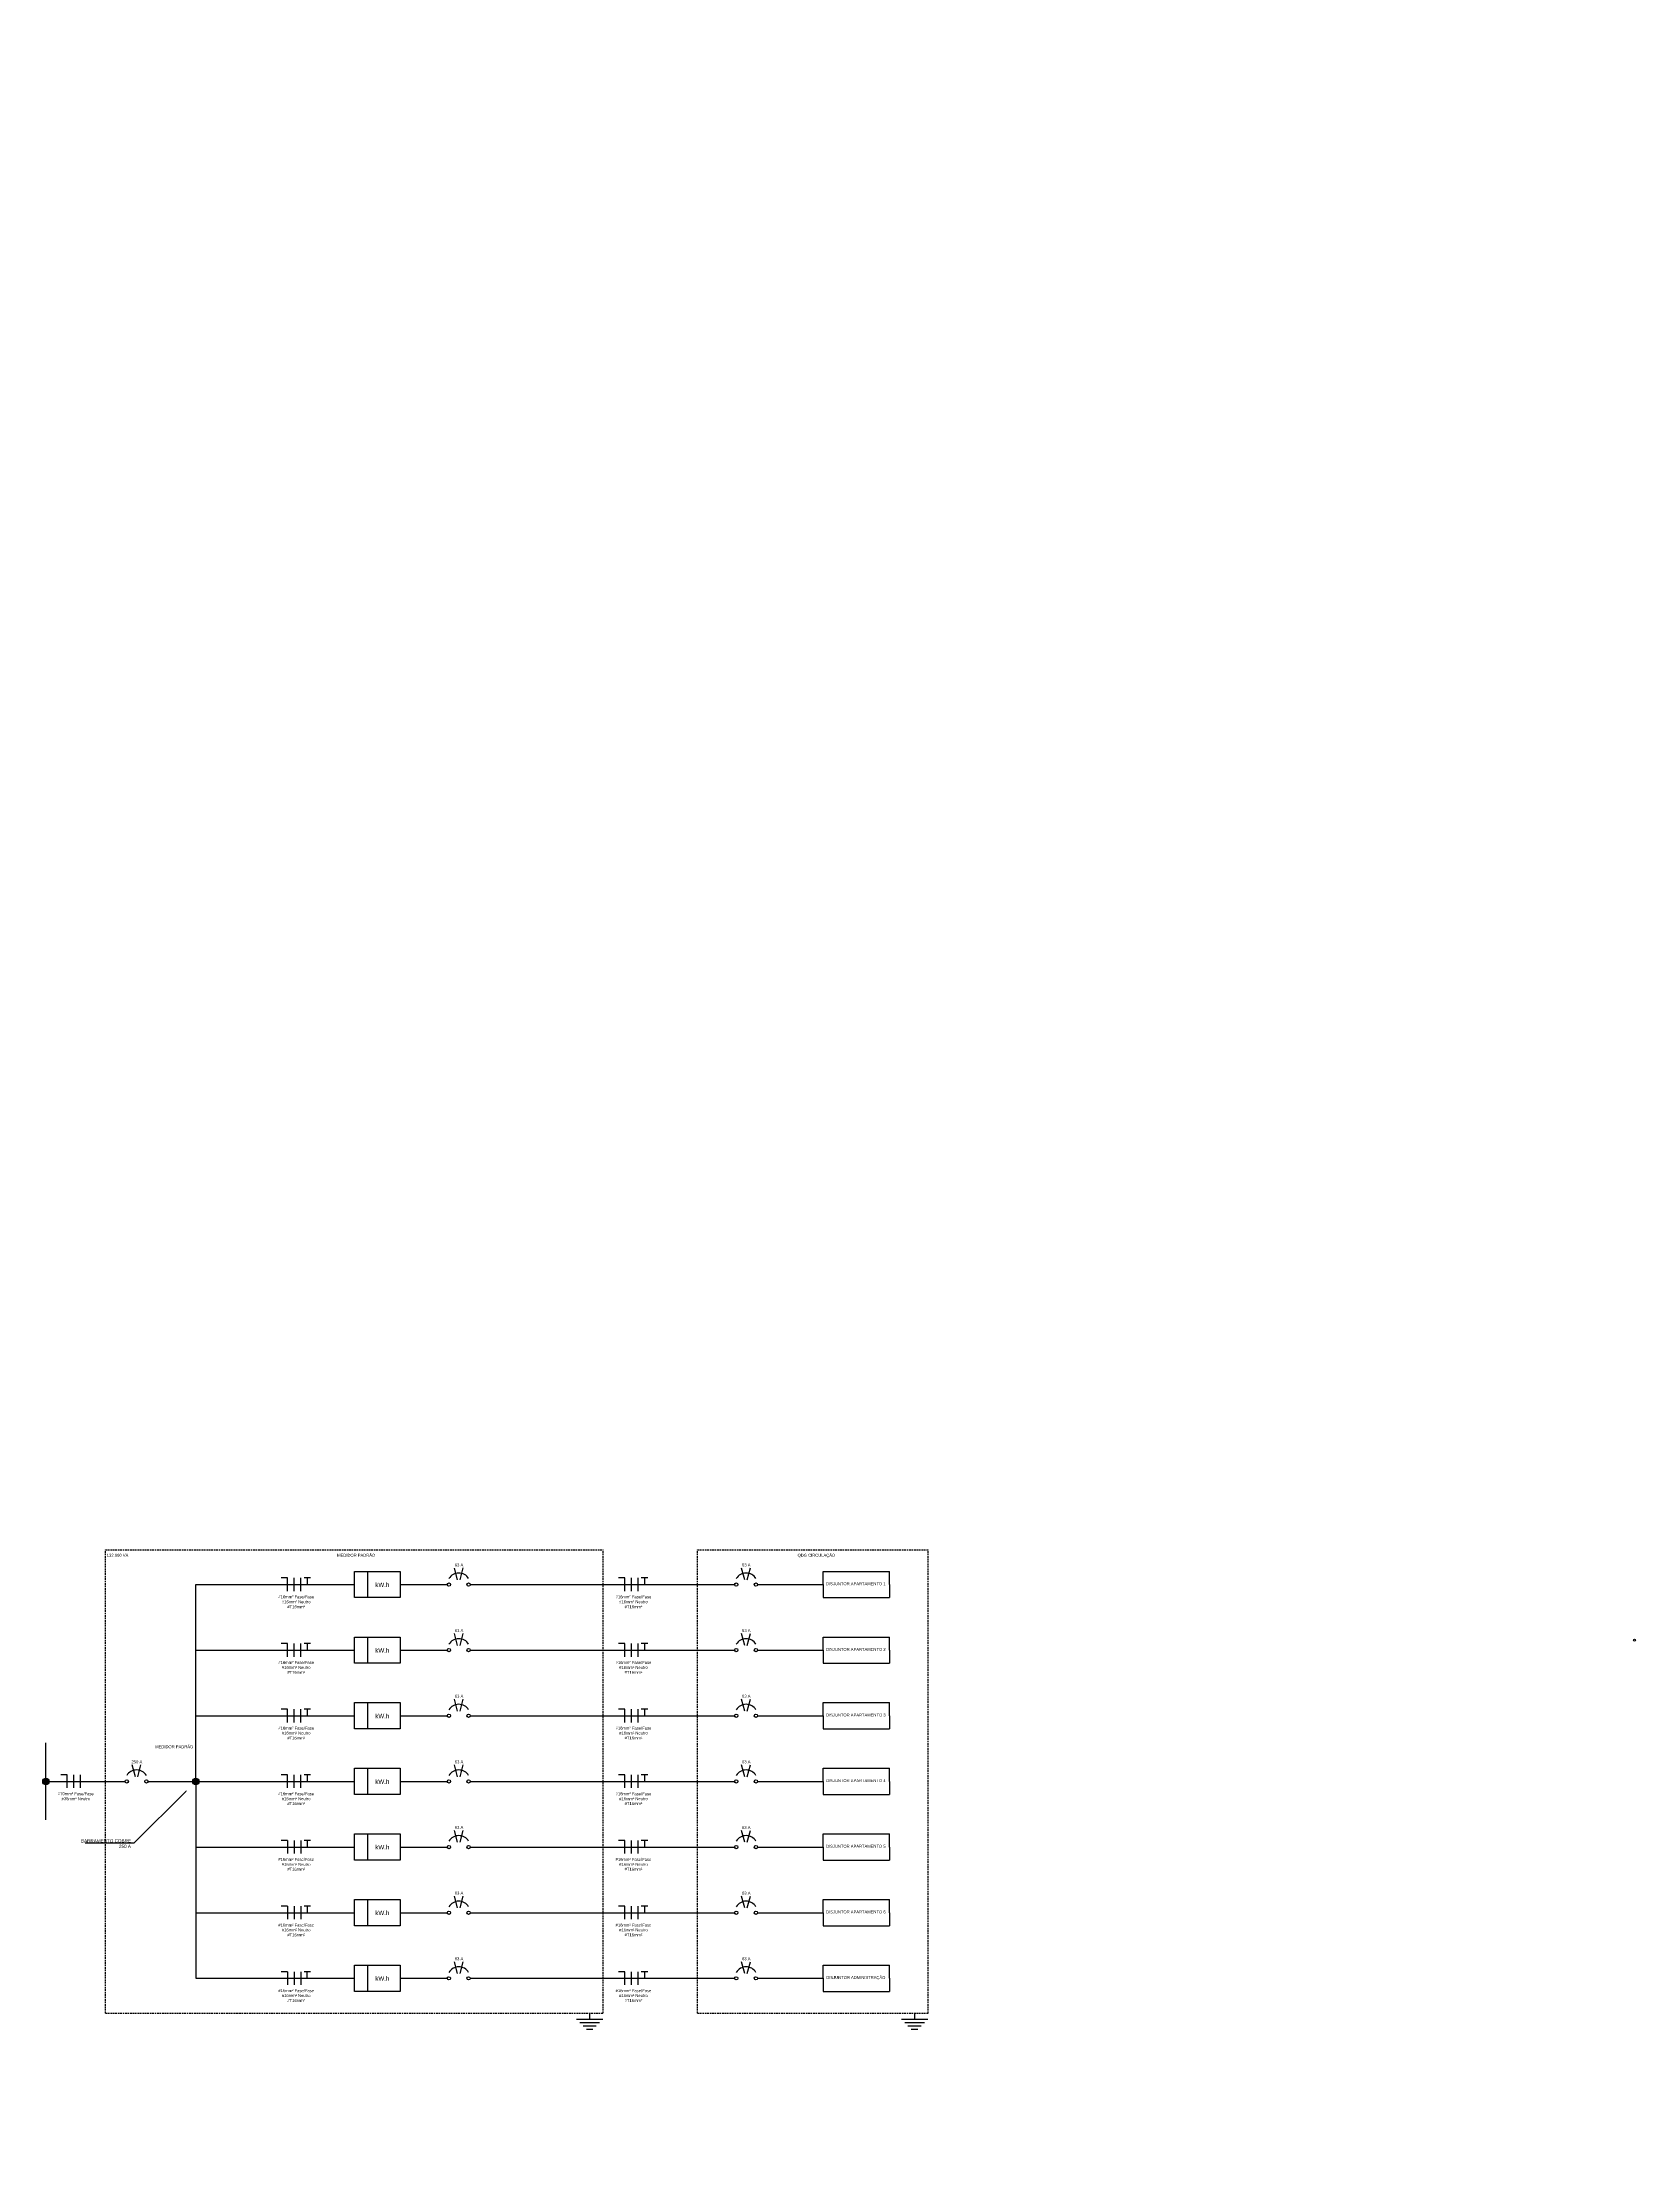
# Model space of a CAD drawing. Extents: x 0 to 11638, y -6007 to 0.
# Drawn here: x 9821.1 to 10063.8, y -3636.4 to -3312.3 of the extents above; entities that cross this region are included whole.
import ezdxf
from ezdxf import colors
from ezdxf.entities.mleader import LeaderData, LeaderLine
from ezdxf.math import Vec2, Vec3

# ---------------------------------------------------------------- set-up
doc = ezdxf.new("R2010")
doc.units = 0
doc.linetypes.add('CACHE', pattern=[0.375, 0.25, -0.125])
doc.layers.get('0').update_dxf_attribs({"linetype": 'CONTINUOUS'})
doc.layers.add('Elétrica', color=30, linetype='CONTINUOUS', lineweight=20)
doc.styles.get("Standard").update_dxf_attribs({"font": 'arial.ttf', "height": 0.15})

msp = doc.modelspace()

# ---------------------------------------------------------------- hatches: boundary and pattern name
at = {"lineweight": -2}
h = msp.add_hatch(color=7, dxfattribs=at)
h.dxf.hatch_style = 1
h.paths.add_polyline_path([(9822.138, -3577.235, 1), (9821.138, -3577.235, 1)])
h = msp.add_hatch(color=7, dxfattribs=at)
h.dxf.hatch_style = 1
h.paths.add_polyline_path([(9844.949, -3577.235, 1), (9843.949, -3577.235, 1)])

# ---------------------------------------------------------------- linework, layer by layer
at = {"linetype": 'CACHE', "lineweight": -2}
for p, q in [((9830.699, -3612.526), (9830.699, -3541.945)), ((9830.699, -3541.945), (9906.526, -3541.945)), ((9906.526, -3612.526), (9906.526, -3541.945)), ((9920.871, -3612.526), (9920.871, -3541.945)), ((9920.871, -3541.945), (9956.016, -3541.945)), ((9956.016, -3612.526), (9956.016, -3541.945)), ((9830.699, -3612.526), (9850.699, -3612.526)), ((9850.699, -3612.526), (9906.526, -3612.526)), ((9920.871, -3612.526), (9956.016, -3612.526))]:
    msp.add_line(p, q, dxfattribs=at)
at = {"lineweight": -2}
for p, q in [((9884.329, -3546.511), (9883.849, -3544.72)), ((9884.714, -3546.51), (9885.184, -3544.717)), ((9928.082, -3546.511), (9927.602, -3544.72)), ((9928.466, -3546.51), (9928.937, -3544.717)), ((9844.449, -3547.235), (9868.612, -3547.235)), ((9844.449, -3557.235), (9844.449, -3547.235)), ((9858.452, -3546.235), (9857.452, -3546.235)), ((9858.452, -3548.235), (9858.452, -3546.235)), ((9859.452, -3548.235), (9859.452, -3546.235)), ((9860.452, -3548.235), (9860.452, -3546.235)), ((9861.952, -3546.235), (9860.952, -3546.235)), ((9861.452, -3546.235), (9861.452, -3547.235)), ((9868.612, -3547.235), (9868.612, -3545.235)), ((9868.612, -3545.235), (9875.612, -3545.235)), ((9868.612, -3549.235), (9868.63, -3547.235)), ((9870.612, -3545.235), (9870.612, -3549.235)), ((9875.612, -3545.235), (9875.612, -3549.235)), ((9875.612, -3547.235), (9882.773, -3547.235)), ((9875.612, -3547.235), (9882.773, -3547.235)), ((9886.273, -3547.235), (9926.526, -3547.235)), ((9909.827, -3546.235), (9908.827, -3546.235)), ((9909.827, -3548.235), (9909.827, -3546.235)), ((9910.827, -3548.235), (9910.827, -3546.235)), ((9911.827, -3548.235), (9911.827, -3546.235)), ((9913.327, -3546.235), (9912.327, -3546.235)), ((9912.827, -3546.235), (9912.827, -3547.235)), ((9930.026, -3547.235), (9940.026, -3547.235)), ((9940.026, -3547.235), (9940.03, -3545.235)), ((9940.026, -3547.235), (9940.03, -3549.235)), ((9940.03, -3545.235), (9950.152, -3545.235)), ((9950.156, -3547.235), (9950.152, -3545.235)), ((9950.156, -3547.235), (9950.152, -3549.235)), ((9875.612, -3549.235), (9868.612, -3549.235)), ((9940.03, -3549.235), (9950.152, -3549.235)), ((9884.329, -3556.511), (9883.849, -3554.72)), ((9884.714, -3556.51), (9885.184, -3554.717)), ((9928.082, -3556.511), (9927.602, -3554.72)), ((9928.466, -3556.51), (9928.937, -3554.717)), ((9844.449, -3557.235), (9868.612, -3557.235)), ((9844.449, -3567.235), (9844.449, -3557.235)), ((9858.452, -3556.235), (9857.452, -3556.235)), ((9858.452, -3558.235), (9858.452, -3556.235)), ((9859.452, -3558.235), (9859.452, -3556.235)), ((9860.452, -3558.235), (9860.452, -3556.235)), ((9861.952, -3556.235), (9860.952, -3556.235)), ((9861.452, -3556.235), (9861.452, -3557.235)), ((9868.612, -3557.235), (9868.612, -3555.235)), ((9868.612, -3555.235), (9875.612, -3555.235)), ((9868.612, -3559.235), (9868.63, -3557.236)), ((9870.612, -3555.235), (9870.612, -3559.235)), ((9875.612, -3555.235), (9875.612, -3559.235)), ((9875.612, -3557.235), (9882.773, -3557.235)), ((9875.612, -3557.235), (9882.773, -3557.235)), ((9886.273, -3557.235), (9926.526, -3557.235)), ((9909.827, -3556.235), (9908.827, -3556.235)), ((9909.827, -3558.235), (9909.827, -3556.235)), ((9910.827, -3558.235), (9910.827, -3556.235)), ((9911.827, -3558.235), (9911.827, -3556.235)), ((9913.327, -3556.235), (9912.327, -3556.235)), ((9912.827, -3556.235), (9912.827, -3557.235)), ((9930.026, -3557.235), (9940.026, -3557.235)), ((9940.026, -3557.235), (9940.03, -3555.235)), ((9940.026, -3557.235), (9940.03, -3559.235)), ((9940.03, -3555.235), (9950.152, -3555.235)), ((9950.156, -3557.235), (9950.152, -3555.235)), ((9950.156, -3557.235), (9950.152, -3559.235)), ((9875.612, -3559.235), (9868.612, -3559.235)), ((9940.03, -3559.235), (9950.152, -3559.235)), ((9844.449, -3567.235), (9868.612, -3567.235)), ((9844.449, -3576.735), (9844.449, -3567.235)), ((9858.452, -3566.235), (9857.452, -3566.235)), ((9858.452, -3568.235), (9858.452, -3566.235)), ((9859.452, -3568.235), (9859.452, -3566.235)), ((9860.452, -3568.235), (9860.452, -3566.235)), ((9861.952, -3566.235), (9860.952, -3566.235)), ((9861.452, -3566.235), (9861.452, -3567.235)), ((9868.612, -3567.235), (9868.612, -3565.235)), ((9868.612, -3565.235), (9875.612, -3565.235)), ((9868.612, -3569.235), (9868.63, -3567.236)), ((9870.612, -3565.235), (9870.612, -3569.235)), ((9875.612, -3565.235), (9875.612, -3569.235)), ((9875.612, -3567.235), (9882.773, -3567.235)), ((9875.612, -3567.235), (9882.773, -3567.235)), ((9884.329, -3566.511), (9883.849, -3564.72)), ((9884.714, -3566.51), (9885.184, -3564.717)), ((9886.273, -3567.235), (9926.526, -3567.235)), ((9909.827, -3566.235), (9908.827, -3566.235)), ((9909.827, -3568.235), (9909.827, -3566.235)), ((9910.827, -3568.235), (9910.827, -3566.235)), ((9911.827, -3568.235), (9911.827, -3566.235)), ((9913.327, -3566.235), (9912.327, -3566.235)), ((9912.827, -3566.235), (9912.827, -3567.235)), ((9928.082, -3566.511), (9927.602, -3564.72)), ((9928.466, -3566.51), (9928.937, -3564.717)), ((9930.026, -3567.235), (9940.026, -3567.235)), ((9940.026, -3567.235), (9940.03, -3565.235)), ((9940.026, -3567.235), (9940.03, -3569.235)), ((9940.03, -3565.235), (9950.152, -3565.235)), ((9950.156, -3567.235), (9950.152, -3565.235)), ((9950.156, -3567.235), (9950.152, -3569.235)), ((9875.612, -3569.235), (9868.612, -3569.235)), ((9940.03, -3569.235), (9950.152, -3569.235)), ((9821.638, -3576.735), (9821.638, -3571.365)), ((9822.138, -3577.235), (9833.699, -3577.235)), ((9824.891, -3576.235), (9823.891, -3576.235)), ((9824.891, -3578.235), (9824.891, -3576.235)), ((9825.891, -3578.235), (9825.891, -3576.235)), ((9826.891, -3578.235), (9826.891, -3576.235)), ((9835.255, -3576.511), (9834.775, -3574.72)), ((9835.639, -3576.51), (9836.11, -3574.717)), ((9837.199, -3577.235), (9844.449, -3577.235)), ((9844.949, -3577.235), (9850.699, -3577.235)), ((9850.699, -3577.235), (9868.612, -3577.235)), ((9858.452, -3576.235), (9857.452, -3576.235)), ((9858.452, -3578.235), (9858.452, -3576.235)), ((9859.452, -3578.235), (9859.452, -3576.235)), ((9860.452, -3578.235), (9860.452, -3576.235)), ((9861.952, -3576.235), (9860.952, -3576.235)), ((9861.452, -3576.235), (9861.452, -3577.235)), ((9868.612, -3577.235), (9868.612, -3575.235)), ((9868.612, -3575.235), (9875.612, -3575.235)), ((9868.612, -3579.235), (9868.63, -3577.236)), ((9870.612, -3575.235), (9870.612, -3579.235)), ((9875.612, -3575.235), (9875.612, -3579.235)), ((9875.612, -3577.235), (9882.773, -3577.235)), ((9875.612, -3577.235), (9882.773, -3577.235)), ((9884.329, -3576.511), (9883.849, -3574.72)), ((9884.714, -3576.51), (9885.184, -3574.717)), ((9886.273, -3577.235), (9926.526, -3577.235)), ((9909.827, -3576.235), (9908.827, -3576.235)), ((9909.827, -3578.235), (9909.827, -3576.235)), ((9910.827, -3578.235), (9910.827, -3576.235)), ((9911.827, -3578.235), (9911.827, -3576.235)), ((9913.327, -3576.235), (9912.327, -3576.235)), ((9912.827, -3576.235), (9912.827, -3577.235)), ((9928.082, -3576.511), (9927.602, -3574.72)), ((9928.466, -3576.51), (9928.937, -3574.717)), ((9930.026, -3577.235), (9940.026, -3577.235)), ((9940.026, -3577.235), (9940.03, -3575.235)), ((9940.026, -3577.235), (9940.03, -3579.235)), ((9940.03, -3575.235), (9950.152, -3575.235)), ((9950.156, -3577.235), (9950.152, -3575.235)), ((9950.156, -3577.235), (9950.152, -3579.235)), ((9821.638, -3583.106), (9821.638, -3577.735)), ((9844.449, -3577.735), (9844.449, -3587.235)), ((9875.612, -3579.235), (9868.612, -3579.235)), ((9940.03, -3579.235), (9950.152, -3579.235)), ((9844.449, -3587.235), (9868.612, -3587.235)), ((9844.449, -3587.235), (9844.449, -3597.235)), ((9858.452, -3586.235), (9857.452, -3586.235)), ((9858.452, -3586.235), (9858.452, -3588.235)), ((9859.452, -3586.235), (9859.452, -3588.235)), ((9860.452, -3586.235), (9860.452, -3588.235)), ((9861.952, -3586.235), (9860.952, -3586.235)), ((9861.452, -3586.235), (9861.452, -3587.235)), ((9868.612, -3587.235), (9868.612, -3585.235)), ((9868.612, -3585.235), (9875.612, -3585.235)), ((9868.612, -3589.235), (9868.63, -3587.236)), ((9870.612, -3585.235), (9870.612, -3589.235)), ((9875.612, -3585.235), (9875.612, -3589.235)), ((9875.612, -3587.235), (9882.773, -3587.235)), ((9875.612, -3587.235), (9882.773, -3587.235)), ((9884.329, -3586.511), (9883.849, -3584.72)), ((9884.714, -3586.51), (9885.184, -3584.717)), ((9886.273, -3587.235), (9926.526, -3587.235)), ((9909.827, -3586.235), (9908.827, -3586.235)), ((9909.827, -3588.235), (9909.827, -3586.235)), ((9910.827, -3588.235), (9910.827, -3586.235)), ((9911.827, -3588.235), (9911.827, -3586.235)), ((9913.327, -3586.235), (9912.327, -3586.235)), ((9912.827, -3586.235), (9912.827, -3587.235)), ((9928.082, -3586.511), (9927.602, -3584.72)), ((9928.466, -3586.51), (9928.937, -3584.717)), ((9930.026, -3587.235), (9940.026, -3587.235)), ((9940.026, -3587.235), (9940.03, -3585.235)), ((9940.026, -3587.235), (9940.03, -3589.235)), ((9940.03, -3585.235), (9950.152, -3585.235)), ((9950.156, -3587.235), (9950.152, -3585.235)), ((9950.156, -3587.235), (9950.152, -3589.235)), ((9875.612, -3589.235), (9868.612, -3589.235)), ((9940.03, -3589.235), (9950.152, -3589.235)), ((9858.452, -3596.235), (9857.452, -3596.235)), ((9858.452, -3596.235), (9858.452, -3598.235)), ((9859.452, -3596.235), (9859.452, -3598.235)), ((9860.452, -3596.235), (9860.452, -3598.235)), ((9861.952, -3596.235), (9860.952, -3596.235)), ((9861.452, -3596.235), (9861.452, -3597.235)), ((9868.612, -3597.235), (9868.612, -3595.235)), ((9868.612, -3595.235), (9875.612, -3595.235)), ((9870.612, -3595.235), (9870.612, -3599.235)), ((9875.612, -3595.235), (9875.612, -3599.235)), ((9884.329, -3596.511), (9883.849, -3594.72)), ((9884.714, -3596.51), (9885.184, -3594.717)), ((9909.827, -3596.235), (9908.827, -3596.235)), ((9909.827, -3598.235), (9909.827, -3596.235)), ((9910.827, -3598.235), (9910.827, -3596.235)), ((9911.827, -3598.235), (9911.827, -3596.235)), ((9913.327, -3596.235), (9912.327, -3596.235)), ((9912.827, -3596.235), (9912.827, -3597.235)), ((9928.082, -3596.511), (9927.602, -3594.72)), ((9928.466, -3596.51), (9928.937, -3594.717)), ((9940.026, -3597.235), (9940.03, -3595.235)), ((9940.03, -3595.235), (9950.152, -3595.235)), ((9950.156, -3597.235), (9950.152, -3595.235)), ((9844.449, -3597.235), (9868.612, -3597.235)), ((9844.449, -3597.235), (9844.449, -3607.235)), ((9868.612, -3599.235), (9868.63, -3597.236)), ((9875.612, -3599.235), (9868.612, -3599.235)), ((9875.612, -3597.235), (9882.773, -3597.235)), ((9875.612, -3597.235), (9882.773, -3597.235)), ((9886.273, -3597.235), (9926.526, -3597.235)), ((9930.026, -3597.235), (9940.026, -3597.235)), ((9940.026, -3597.235), (9940.03, -3599.235)), ((9940.03, -3599.235), (9950.152, -3599.235)), ((9950.156, -3597.235), (9950.152, -3599.235)), ((9858.452, -3606.235), (9857.452, -3606.235)), ((9858.452, -3606.235), (9858.452, -3608.235)), ((9859.452, -3606.235), (9859.452, -3608.235)), ((9860.452, -3606.235), (9860.452, -3608.235)), ((9861.952, -3606.235), (9860.952, -3606.235)), ((9861.452, -3607.235), (9861.452, -3606.235)), ((9868.612, -3607.235), (9868.612, -3605.235)), ((9868.612, -3605.235), (9875.612, -3605.235)), ((9870.612, -3605.235), (9870.612, -3609.235)), ((9875.612, -3605.235), (9875.612, -3609.235)), ((9884.329, -3606.511), (9883.849, -3604.72)), ((9884.714, -3606.51), (9885.184, -3604.717)), ((9909.827, -3606.235), (9908.827, -3606.235)), ((9909.827, -3608.235), (9909.827, -3606.235)), ((9910.827, -3608.235), (9910.827, -3606.235)), ((9911.827, -3608.235), (9911.827, -3606.235)), ((9913.327, -3606.235), (9912.327, -3606.235)), ((9912.827, -3606.235), (9912.827, -3607.235)), ((9928.082, -3606.511), (9927.602, -3604.72)), ((9928.466, -3606.51), (9928.937, -3604.717)), ((9940.026, -3607.235), (9940.03, -3605.235)), ((9940.03, -3605.235), (9950.152, -3605.235)), ((9950.156, -3607.235), (9950.152, -3605.235)), ((9844.449, -3607.235), (9868.612, -3607.235)), ((9868.612, -3609.235), (9868.63, -3607.236)), ((9875.612, -3609.235), (9868.612, -3609.235)), ((9875.612, -3607.235), (9882.773, -3607.235)), ((9875.612, -3607.235), (9882.773, -3607.235)), ((9886.273, -3607.235), (9926.526, -3607.235)), ((9930.026, -3607.235), (9940.026, -3607.235)), ((9940.026, -3607.235), (9940.03, -3609.235)), ((9940.03, -3609.235), (9950.152, -3609.235)), ((9950.156, -3607.235), (9950.152, -3609.235)), ((9904.454, -3612.526), (9904.454, -3613.526)), ((9953.945, -3612.526), (9953.945, -3613.526)), ((9906.454, -3613.526), (9902.454, -3613.526)), ((9905.954, -3614.026), (9902.954, -3614.026)), ((9905.454, -3614.526), (9903.454, -3614.526)), ((9904.954, -3615.026), (9903.954, -3615.026)), ((9955.945, -3613.526), (9951.945, -3613.526)), ((9955.445, -3614.026), (9952.445, -3614.026)), ((9954.945, -3614.526), (9952.945, -3614.526)), ((9954.445, -3615.026), (9953.445, -3615.026))]:
    msp.add_line(p, q, dxfattribs=at)
for centre, radius in [((9883.023, -3547.235), 0.25), ((9886.023, -3547.235), 0.25), ((9926.776, -3547.235), 0.25), ((9929.776, -3547.235), 0.25), ((9883.023, -3557.235), 0.25), ((9886.023, -3557.235), 0.25), ((9926.776, -3557.235), 0.25), ((9929.776, -3557.235), 0.25), ((9883.023, -3567.235), 0.25), ((9886.023, -3567.235), 0.25), ((9926.776, -3567.235), 0.25), ((9929.776, -3567.235), 0.25), ((9821.638, -3577.235), 0.5), ((9833.949, -3577.235), 0.25), ((9836.949, -3577.235), 0.25), ((9844.449, -3577.235), 0.5), ((9883.023, -3577.235), 0.25), ((9886.023, -3577.235), 0.25), ((9926.776, -3577.235), 0.25), ((9929.776, -3577.235), 0.25), ((9883.023, -3587.235), 0.25), ((9886.023, -3587.235), 0.25), ((9926.776, -3587.235), 0.25), ((9929.776, -3587.235), 0.25), ((9883.023, -3597.235), 0.25), ((9886.023, -3597.235), 0.25), ((9926.776, -3597.235), 0.25), ((9929.776, -3597.235), 0.25), ((9883.023, -3607.235), 0.25), ((9886.023, -3607.235), 0.25), ((9926.776, -3607.235), 0.25), ((9929.776, -3607.235), 0.25)]:
    msp.add_circle(centre, radius, dxfattribs=at)
for centre in [(9884.523, -3547.235), (9928.276, -3547.235), (9884.523, -3557.235), (9928.276, -3557.235), (9884.523, -3567.235), (9928.276, -3567.235), (9835.449, -3577.235), (9884.523, -3577.235), (9928.276, -3577.235), (9884.523, -3587.235), (9928.276, -3587.235), (9884.523, -3597.235), (9928.276, -3597.235), (9884.523, -3607.235), (9928.276, -3607.235)]:
    msp.add_arc(centre, 1.75, 31.00272, 148.99728, dxfattribs=at)
at = {"layer": 'Elétrica', "lineweight": -2}
msp.add_circle((10063.607, -3555.716), 0.15, dxfattribs=at)

# ---------------------------------------------------------------- texts
at = {"lineweight": -2, "attachment_point": 1}
for s, width, gutter_width, insert, char_height in [('\\pxi-3,l4,qc,t4;132.000 VA', 11.57298, 2.25, (9826.529, -3542.554), 0.45), ('\\pxi-3,l4,qc,t4;MEDIDOR PADRÃO', 11.57298, 2.25, (9862.883, -3542.554), 0.45), ('\\pxi-3,l4,qc,t4;63 A', 11.57298, 2.25, (9878.549, -3544.022), 0.45), ('\\pxi-3,l4,qc,t4;63 A', 11.57298, 2.25, (9922.302, -3544.022), 0.45), ('\\pxi-3,l4,qc,t4;QDG CIRCULAÇÃO', 11.57298, 2.25, (9932.98, -3542.554), 0.45), ('\\pxi-3,l4,qc,t4;kW.h', 17.35947, 3.375, (9863.863, -3546.927), 0.675), ('\\pxi-3,l4,qc,t4;DISJUNTOR APARTAMENTO 1', 11.57298, 2.25, (9938.987, -3546.891), 0.45), ('\\pxi-3,l4,qc,t4;#16mm² Fase/Fase\\P#16mm² Neutro\\P#T16mm²', 11.57298, 2.25, (9853.742, -3548.891), 0.45), ('\\pxi-3,l4,qc,t4;#16mm² Fase/Fase\\P#16mm² Neutro\\P#T16mm²', 11.57298, 2.25, (9905.117, -3548.89), 0.45), ('\\pxi-3,l4,qc,t4;63 A', 11.57298, 2.25, (9878.549, -3554.022), 0.45), ('\\pxi-3,l4,qc,t4;63 A', 11.57298, 2.25, (9922.302, -3554.022), 0.45), ('\\pxi-3,l4,qc,t4;kW.h', 17.35947, 3.375, (9863.863, -3556.927), 0.675), ('\\pxi-3,l4,qc,t4;DISJUNTOR APARTAMENTO 2', 11.57298, 2.25, (9938.987, -3556.891), 0.45), ('\\pxi-3,l4,qc,t4;#16mm² Fase/Fase\\P#16mm² Neutro\\P#T16mm²', 11.57298, 2.25, (9853.742, -3558.891), 0.45), ('\\pxi-3,l4,qc,t4;#16mm² Fase/Fase\\P#16mm² Neutro\\P#T16mm²', 11.57298, 2.25, (9905.117, -3558.891), 0.45), ('\\pxi-3,l4,qc,t4;63 A', 11.57298, 2.25, (9878.549, -3564.022), 0.45), ('\\pxi-3,l4,qc,t4;63 A', 11.57298, 2.25, (9922.302, -3564.022), 0.45), ('\\pxi-3,l4,qc,t4;kW.h', 17.35947, 3.375, (9863.863, -3566.927), 0.675), ('\\pxi-3,l4,qc,t4;DISJUNTOR APARTAMENTO 3', 11.57298, 2.25, (9938.987, -3566.891), 0.45), ('\\pxi-3,l4,qc,t4;#16mm² Fase/Fase\\P#16mm² Neutro\\P#T16mm²', 11.57298, 2.25, (9853.742, -3568.891), 0.45), ('\\pxi-3,l4,qc,t4;#16mm² Fase/Fase\\P#16mm² Neutro\\P#T16mm²', 11.57298, 2.25, (9905.117, -3568.891), 0.45), ('\\pxi-3,l4,qc,t4;250 A', 11.57298, 2.25, (9829.475, -3574.022), 0.45), ('\\pxi-3,l4,qc,t4;MEDIDOR PADRÃO', 11.57298, 2.25, (9835.162, -3571.729), 0.45), ('\\pxi-3,l4,qc,t4;63 A', 11.57298, 2.25, (9878.549, -3574.022), 0.45), ('\\pxi-3,l4,qc,t4;63 A', 11.57298, 2.25, (9922.302, -3574.022), 0.45), ('\\pxi-3,l4,qc,t4;kW.h', 17.35947, 3.375, (9863.863, -3576.927), 0.675), ('\\pxi-3,l4,qc,t4;DISJUNTOR APARTAMENTO 4', 11.57298, 2.25, (9938.987, -3576.891), 0.45), ('\\pxi-3,l4,qc,t4;#70mm² Fase/Fase\\P#35mm² Neutro', 11.57298, 2.25, (9820.181, -3578.891), 0.45), ('\\pxi-3,l4,qc,t4;#16mm² Fase/Fase\\P#16mm² Neutro\\P#T16mm²', 11.57298, 2.25, (9853.742, -3578.891), 0.45), ('\\pxi-3,l4,qc,t4;#16mm² Fase/Fase\\P#16mm² Neutro\\P#T16mm²', 11.57298, 2.25, (9905.117, -3578.891), 0.45), ('\\pxi-3,l4,qc,t4;63 A', 11.57298, 2.25, (9878.549, -3584.022), 0.45), ('\\pxi-3,l4,qc,t4;63 A', 11.57298, 2.25, (9922.302, -3584.022), 0.45), ('\\pxi-3,l4,qc,t4;kW.h', 17.35947, 3.375, (9863.863, -3586.927), 0.675), ('\\pxi-3,l4,qc,t4;DISJUNTOR APARTAMENTO 5', 11.57298, 2.25, (9938.987, -3586.891), 0.45), ('\\pxi-3,l4,qc,t4;#16mm² Fase/Fase\\P#16mm² Neutro\\P#T16mm²', 11.57298, 2.25, (9853.742, -3588.891), 0.45), ('\\pxi-3,l4,qc,t4;#16mm² Fase/Fase\\P#16mm² Neutro\\P#T16mm²', 11.57298, 2.25, (9905.117, -3588.891), 0.45), ('\\pxi-3,l4,qc,t4;kW.h', 17.35947, 3.375, (9863.863, -3596.927), 0.675), ('\\pxi-3,l4,qc,t4;63 A', 11.57298, 2.25, (9878.549, -3594.022), 0.45), ('\\pxi-3,l4,qc,t4;63 A', 11.57298, 2.25, (9922.302, -3594.022), 0.45), ('\\pxi-3,l4,qc,t4;DISJUNTOR APARTAMENTO 6', 11.57298, 2.25, (9938.987, -3596.891), 0.45), ('\\pxi-3,l4,qc,t4;#16mm² Fase/Fase\\P#16mm² Neutro\\P#T16mm²', 11.57298, 2.25, (9853.742, -3598.891), 0.45), ('\\pxi-3,l4,qc,t4;#16mm² Fase/Fase\\P#16mm² Neutro\\P#T16mm²', 11.57298, 2.25, (9905.117, -3598.891), 0.45), ('\\pxi-3,l4,qc,t4;63 A', 11.57298, 2.25, (9878.549, -3604.022), 0.45), ('\\pxi-3,l4,qc,t4;63 A', 11.57298, 2.25, (9922.302, -3604.022), 0.45), ('\\pxi-3,l4,qc,t4;#16mm² Fase/Fase\\P#16mm² Neutro\\P#T16mm²', 11.57298, 2.25, (9853.742, -3608.891), 0.45), ('\\pxi-3,l4,qc,t4;kW.h', 17.35947, 3.375, (9863.863, -3606.927), 0.675), ('\\pxi-3,l4,qc,t4;#16mm² Fase/Fase\\P#16mm² Neutro\\P#T16mm²', 11.57298, 2.25, (9905.117, -3608.891), 0.45), ('\\pxi-3,l4,qc,t4;DISJUNTOR ADMINISTRAÇÃO', 11.57298, 2.25, (9938.987, -3606.891), 0.45)]:
    msp.add_mtext_dynamic_manual_height_columns(s, width=width, gutter_width=gutter_width, heights=[0], dxfattribs=dict(at, insert=insert, char_height=char_height))

# ---------------------------------------------------------------- leaders
at = {"lineweight": -2}
ml = msp.add_multileader_mtext('Standard', dxfattribs=at)
ml.set_content('BARRAMENTO COBRE\\P250 A', color=256, style='STANDARD')
ml.set_leader_properties(color=256, linetype='BYLAYER', lineweight=-1)
ml.build(insert=Vec2(0, 0))
ml.multileader.update_dxf_attribs({"text_right_attachment_type": 6, "dogleg_length": 0.36, "arrow_head_size": 0.25})
ctx = ml.context
ctx.base_point, ctx.char_height, ctx.arrow_head_size, ctx.landing_gap_size, ctx.plane_origin = Vec3(9826.964, -3586.296), 0.5, 0.25, 0.1, Vec3(9843.163, -3578.521)
ctx.right_attachment, ctx.text_align_type = 6, 2
notes = []
notes.append((ctx, [(0, (1, 1, 0), (9835.042, -3586.642), (-1, 0), 0.36, [(0, [(9843.163, -3578.521)], 0, [])])]))
ctx.mtext.insert, ctx.mtext.alignment, ctx.mtext.flow_direction = Vec3(9834.582, -3586.042), 3, 5
for ctx, leaders in notes:
    for number, flags, end, landing, length, lines in leaders:
        leader = LeaderData()
        leader.index, (leader.has_last_leader_line, leader.has_dogleg_vector, leader.attachment_direction) = number, flags
        leader.last_leader_point, leader.dogleg_vector, leader.dogleg_length = Vec3(end), Vec3(landing), length
        for number, points, colour, breaks in lines:
            line = LeaderLine()
            line.index, line.vertices, line.color, line.breaks = number, Vec3.list(points), colors.encode_raw_color(colour), breaks
            leader.lines.append(line)
        ctx.leaders.append(leader)

doc.saveas('drawing.dxf')
